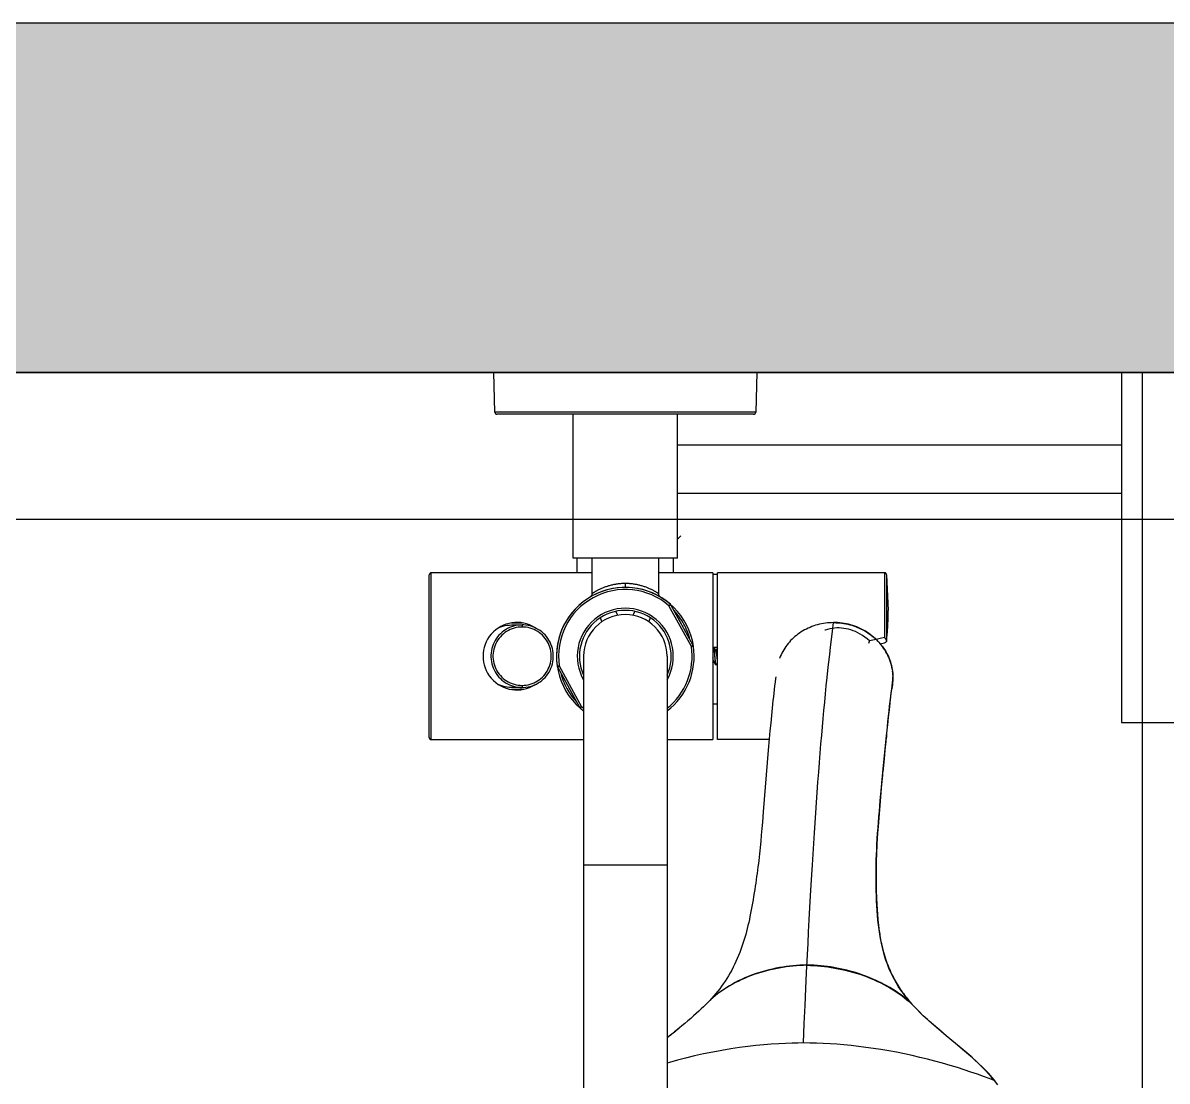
# Model space of a CAD drawing. Header units: millimetres. Extents: x 2925 to 3308, y 7144 to 7335.
# Drawn here: x 2954.44 to 2960.98, y 7315.5 to 7321.55 of the extents above; entities that cross this region are included whole.
import ezdxf

# ---------------------------------------------------------------- set-up
doc = ezdxf.new("R2010")
doc.units = ezdxf.units.MM
doc.header["$LTSCALE"] = 0.3
doc.linetypes.add('ACAD_ISO02W100', pattern=[15, 12, -3])
for name, color, linetype in [('floorhatch', 7, 'Continuous'), ('furniture', 6, 'Continuous'), ('wall', 50, 'Continuous'), ('wall2', 50, 'Continuous'), ('wallhatch', 7, 'Continuous')]:
    doc.layers.add(name, color=color, linetype=linetype)

msp = doc.modelspace()

# ---------------------------------------------------------------- hatches: boundary and pattern name
at = {"layer": 'floorhatch'}
h = msp.add_hatch(dxfattribs=at)
h.set_pattern_fill('ANSI37', color=9, scale=4, angle=45)
h.set_pattern_definition([(90, (2948.135, 7318.7), (-12.7, 0), []), (180, (2948.135, 7318.7), (-9e-16, -12.7), [])])
h.paths.add_polyline_path([(2948.1347, 7319.547), (2991.1347, 7319.547), (2991.1347, 7278.547), (2948.1347, 7278.547)])
h.paths.add_polyline_path([(2949.8383, 7293.3891), (2949.8442, 7293.1132), (2949.862, 7292.8382), (2949.8916, 7292.5654), (2949.9328, 7292.2956), (2949.9856, 7292.0299), (2950.0497, 7291.7694), (2950.1249, 7291.5148), (2950.2109, 7291.2673), (2950.3074, 7291.0278), (2950.414, 7290.7971), (2950.5303, 7290.576), (2950.6559, 7290.3656), (2950.7903, 7290.1664), (2950.9331, 7289.9793), (2951.0836, 7289.805), (2951.2413, 7289.6441), (2951.4056, 7289.4972), (2951.576, 7289.3649), (2951.7517, 7289.2477), (2951.9322, 7289.1459), (2952.1166, 7289.0601), (2952.3044, 7288.9904), (2952.4949, 7288.9373), (2952.6873, 7288.9008), (2952.8809, 7288.8811), (2953.075, 7288.8783), (2953.2688, 7288.8923), (2953.4617, 7288.9232), (2953.6529, 7288.9709), (2953.8417, 7289.035), (2954.0274, 7289.1155), (2954.2092, 7289.212), (2954.3866, 7289.3241), (2954.5588, 7289.4515), (2954.7252, 7289.5936), (2954.8852, 7289.7498), (2955.0382, 7289.9198), (2955.1836, 7290.1027), (2955.3208, 7290.2979), (2955.4494, 7290.5047), (2955.5689, 7290.7223), (2955.6788, 7290.9499), (2955.7787, 7291.1866), (2955.8682, 7291.4315), (2955.947, 7291.6838), (2956.0148, 7291.9425), (2956.0714, 7292.2066), (2956.1165, 7292.4751), (2956.15, 7292.747), (2956.1718, 7293.0214), (2956.1817, 7293.2971), (2956.1797, 7293.5732), (2956.1658, 7293.8485), (2956.1402, 7294.1222), (2956.1028, 7294.3931), (2956.0538, 7294.6603), (2955.9935, 7294.9227), (2955.9219, 7295.1793), (2955.8395, 7295.4292), (2955.7465, 7295.6716), (2955.6432, 7295.9053), (2955.5301, 7296.1297), (2955.4075, 7296.3437), (2955.276, 7296.5468), (2955.136, 7296.738), (2954.988, 7296.9166), (2954.8326, 7297.0821), (2954.6704, 7297.2337), (2954.502, 7297.3709), (2954.328, 7297.4932), (2954.1491, 7297.6002), (2953.9658, 7297.6914), (2953.7791, 7297.7664), (2953.5894, 7297.8251), (2953.3976, 7297.8672), (2953.2043, 7297.8925), (2953.0103, 7297.9009), (2952.8258, 7297.8933), (2952.642, 7297.8704), (2952.4595, 7297.8324), (2952.2788, 7297.7793), (2952.1005, 7297.7114), (2951.9254, 7297.6288), (2951.7539, 7297.5319), (2951.5867, 7297.421), (2951.4243, 7297.2965), (2951.2672, 7297.1587), (2951.1161, 7297.0082), (2950.9713, 7296.8454), (2950.8335, 7296.6709), (2950.703, 7296.4853), (2950.5804, 7296.2893), (2950.4659, 7296.0834), (2950.3601, 7295.8684), (2950.2632, 7295.645), (2950.1756, 7295.414), (2950.0977, 7295.1762), (2950.0295, 7294.9322), (2949.9715, 7294.6831), (2949.9238, 7294.4296), (2949.8864, 7294.1726), (2949.8597, 7293.9129), (2949.8436, 7293.6515)], flags=0)
at = {"layer": 'wallhatch', "linetype": 'Continuous'}
h = msp.add_hatch(color=8, dxfattribs=at)
h.dxf.hatch_style = 1
h.paths.add_polyline_path([(2960.1347, 7278.547), (2960.1347, 7276.547), (2946.1347, 7276.547), (2946.1347, 7321.547), (3010.1347, 7321.547), (3010.1347, 7319.547), (2993.1347, 7319.547), (2993.1113, 7311.5471), (2991.1347, 7311.5529), (2991.1347, 7319.547), (2948.1347, 7319.547), (2948.1347, 7278.547)])
h.paths.add_polyline_path([(2951.1347, 7201.547), (2951.1347, 7199.547), (2948.1347, 7199.547), (2948.1347, 7158.547), (2951.1347, 7158.547), (2951.1569, 7156.5473), (2946.1354, 7156.4917), (2946.1347, 7201.547)])
h.paths.add_polyline_path([(2989.1347, 7215.547), (2991.1347, 7215.547), (2991.1347, 7201.547), (3005.1347, 7201.547), (3005.1347, 7199.547), (2991.1347, 7199.547), (2991.1347, 7196.547), (2989.1347, 7196.547), (2989.1347, 7199.547), (2979.1347, 7199.547), (2979.1347, 7201.547), (2989.1347, 7201.547)])
h.paths.add_polyline_path([(3070.1347, 7276.547), (3070.1347, 7278.547), (2993.1347, 7278.547), (2993.1347, 7286.547), (2991.1347, 7286.547), (2991.1347, 7278.547), (2980.1347, 7278.547), (2980.1347, 7276.547), (2989.1347, 7276.547), (2989.1347, 7260.547), (2991.1347, 7260.547), (2991.1347, 7276.547), (3066.1347, 7276.547), (3066.1347, 7260.547), (3068.1347, 7260.547), (3068.1347, 7276.547)])
edge = h.paths.add_edge_path()
edge.add_line((2991.1347, 7161.5469), (2989.1347, 7161.547))
edge.add_line((2989.1347, 7161.547), (2989.1347, 7158.5469))
edge.add_line((2989.1347, 7158.5469), (2988.1347, 7158.5469))
edge.add_line((2988.1347, 7158.5469), (2988.1347, 7156.547))
edge.add_line((2988.1347, 7156.547), (3111.1347, 7156.547))
edge.add_line((3111.1347, 7156.547), (3111.1347, 7321.547))
edge.add_line((3111.1347, 7321.547), (3081.1347, 7321.547))
edge.add_line((3081.1347, 7321.547), (3081.1347, 7319.547))
edge.add_line((3081.1347, 7319.547), (3109.1347, 7319.547))
edge.add_line((3109.1347, 7319.547), (3109.1347, 7201.547))
edge.add_line((3109.1347, 7201.547), (3106.1347, 7201.547))
edge.add_line((3106.1347, 7201.547), (3106.1347, 7199.547))
edge.add_line((3106.1347, 7199.547), (3109.1347, 7199.547))
edge.add_line((3109.1347, 7199.547), (3109.1347, 7158.547))
edge.add_line((3109.1347, 7158.547), (3068.1347, 7158.547))
edge.add_line((3068.1347, 7158.547), (3068.1347, 7160.547))
edge.add_line((3068.1347, 7160.547), (3066.1347, 7160.547))
edge.add_line((3066.1347, 7160.547), (3066.1347, 7158.547))
edge.add_line((3066.1347, 7158.547), (2991.1347, 7158.547))
edge.add_line((2991.1347, 7158.547), (2991.1349, 7161.5469))
at = {"layer": 'wallhatch'}
h = msp.add_hatch(color=8, dxfattribs=at)
h.dxf.hatch_style = 1
h.paths.add_polyline_path([(2968.1347, 7319.547), (2969.1347, 7319.547), (2969.1347, 7298.547), (2948.1347, 7298.547), (2948.1347, 7299.547), (2968.1347, 7299.547)], flags=17)
h.paths.add_polyline_path([(2968.1347, 7319.547), (2969.1347, 7319.547), (2969.1347, 7298.547), (2948.1347, 7298.547), (2948.1347, 7299.547), (2968.1347, 7299.547)], flags=17)
edge = h.paths.add_edge_path(flags=0)
edge.add_line((2969.1347, 7298.547), (2969.1347, 7319.547))

# ---------------------------------------------------------------- linework, layer by layer
at = {"color": 8, "linetype": 'Continuous'}
for p, q in [((2957.1366, 7319.547), (2958.6392, 7319.547)), ((2957.2376, 7318.116), (2957.2979, 7318.116)), ((2957.238, 7318.1041), (2957.2981, 7318.1041)), ((2957.2981, 7318.1041), (2957.2981, 7318.0922))]:
    msp.add_line(p, q, dxfattribs=at)
msp.add_lwpolyline([(2957.1633, 7318.0877), (2957.1648, 7318.0885), (2957.1765, 7318.0932), (2957.1884, 7318.0971), (2957.2006, 7318.1002), (2957.2129, 7318.1024), (2957.2254, 7318.1037), (2957.238, 7318.1041)], dxfattribs=at)
msp.add_arc((2956.7789, 7318.3903), 0.0119, 90, 180.00001, dxfattribs=at)
at = {"layer": 'furniture', "color": 6, "linetype": 'ACAD_ISO02W100'}
for p, q in [((2957.1426, 7319.3201), (2957.1366, 7319.547)), ((2958.6392, 7319.547), (2958.6332, 7319.3201)), ((2958.6332, 7319.3201), (2957.1426, 7319.3201)), ((2958.6213, 7319.3085), (2957.1545, 7319.3085)), ((2957.5898, 7318.4857), (2957.5898, 7319.3085)), ((2958.186, 7318.4857), (2958.186, 7319.3085)), ((2958.186, 7318.5966), (2958.1913, 7318.6009)), ((2958.1913, 7318.6009), (2958.1984, 7318.6068)), ((2958.1984, 7318.6068), (2958.2055, 7318.6128)), ((2958.186, 7318.4857), (2957.5898, 7318.4857)), ((2957.6136, 7318.4022), (2957.6136, 7318.4857)), ((2957.6971, 7318.4857), (2957.6971, 7318.2832)), ((2958.0787, 7318.2832), (2958.0787, 7318.4857)), ((2958.1622, 7318.4857), (2958.1622, 7318.4022)), ((2956.7669, 7317.4602), (2956.7669, 7318.3903)), ((2956.7789, 7317.4483), (2956.7789, 7318.4022)), ((2957.6971, 7318.4022), (2956.7789, 7318.4022)), ((2958.3887, 7318.4022), (2958.0787, 7318.4022)), ((2958.3887, 7318.4022), (2958.3887, 7317.4483)), ((2958.3887, 7318.3939), (2958.4149, 7318.3939)), ((2958.4149, 7317.4483), (2958.4149, 7318.4022)), ((2959.3695, 7318.4022), (2958.4149, 7318.4022)), ((2959.3695, 7318.4022), (2959.3695, 7318.0316)), ((2959.3814, 7318.3909), (2959.3814, 7318.0195)), ((2959.3814, 7318.3909), (2959.3892, 7318.187)), ((2957.8879, 7318.3426), (2957.8879, 7318.3188)), ((2957.6971, 7318.2832), (2957.6981, 7318.2838)), ((2957.6971, 7318.2832), (2957.6971, 7318.2832)), ((2957.6981, 7318.2838), (2957.7001, 7318.2852)), ((2957.7001, 7318.2852), (2957.7021, 7318.2865)), ((2958.0711, 7318.2882), (2958.0737, 7318.2865)), ((2958.0737, 7318.2865), (2958.0757, 7318.2852)), ((2958.0757, 7318.2852), (2958.0777, 7318.2838)), ((2958.1375, 7318.2139), (2958.1479, 7318.2196)), ((2958.2654, 7317.9811), (2958.1375, 7318.2139)), ((2958.2758, 7317.9869), (2958.1479, 7318.2196)), ((2957.7544, 7318.1229), (2957.7451, 7318.1453)), ((2957.8333, 7318.1817), (2957.8425, 7318.1594)), ((2957.9332, 7318.1594), (2957.9425, 7318.1817)), ((2958.0307, 7318.1453), (2958.0214, 7318.1229)), ((2959.3893, 7318.1819), (2959.3892, 7318.187)), ((2959.3892, 7318.1281), (2959.3894, 7318.138)), ((2959.3895, 7318.1672), (2959.3895, 7318.172)), ((2959.3896, 7318.1576), (2959.3895, 7318.1672)), ((2959.3895, 7318.1429), (2959.3896, 7318.1528)), ((2959.0787, 7318.118), (2959.0785, 7318.1179)), ((2959.2796, 7317.9999), (2959.281, 7318.0057)), ((2959.3118, 7318.0193), (2959.283, 7318.0132)), ((2959.3695, 7318.0316), (2959.3118, 7318.0193)), ((2959.3446, 7317.9969), (2959.3696, 7318.002)), ((2959.3807, 7318.0142), (2959.3809, 7318.0136)), ((2959.3809, 7318.0136), (2959.381, 7318.0148)), ((2959.381, 7318.0148), (2959.3811, 7318.0149)), ((2958.2758, 7317.9869), (2958.2654, 7317.9811)), ((2958.2654, 7317.9811), (2958.2665, 7317.9813)), ((2958.2665, 7317.9813), (2958.2695, 7317.9818)), ((2958.2695, 7317.9818), (2958.2727, 7317.9822)), ((2958.3918, 7317.9749), (2958.3887, 7317.9696)), ((2958.3918, 7317.9747), (2958.3887, 7317.9747)), ((2958.3947, 7317.9753), (2958.3923, 7317.9753)), ((2958.3931, 7317.9742), (2958.3935, 7317.9729)), ((2958.3971, 7317.9716), (2958.3952, 7317.9749)), ((2958.4149, 7317.9747), (2958.3952, 7317.9747)), ((2958.3963, 7317.9503), (2958.3971, 7317.9407)), ((2958.4062, 7317.9561), (2958.3971, 7317.9716)), ((2958.3971, 7317.9407), (2958.3983, 7317.9252)), ((2958.3995, 7317.9407), (2958.3987, 7317.9503)), ((2958.4018, 7317.9098), (2958.3995, 7317.9407)), ((2958.4059, 7317.9582), (2958.4054, 7317.9574)), ((2958.4149, 7317.9736), (2958.4059, 7317.9582)), ((2958.4125, 7317.9165), (2958.4105, 7317.9329)), ((2957.5, 7317.8636), (2957.5104, 7317.8694)), ((2957.5064, 7317.8688), (2957.5024, 7317.8682)), ((2957.5104, 7317.8694), (2957.6383, 7317.6366)), ((2957.6494, 7317.9252), (2957.6494, 7308.3853)), ((2958.1264, 7317.9252), (2958.1264, 7308.3853)), ((2958.3887, 7317.885), (2958.3935, 7317.8931)), ((2958.3927, 7317.8944), (2958.4017, 7317.8791)), ((2958.3983, 7317.9252), (2958.3995, 7317.9098)), ((2958.3995, 7317.9098), (2958.4003, 7317.9002)), ((2958.4017, 7317.8791), (2958.4037, 7317.8756)), ((2958.4026, 7317.9002), (2958.4018, 7317.9098)), ((2958.4066, 7317.8752), (2958.4042, 7317.8752)), ((2958.4058, 7317.8763), (2958.4054, 7317.8776)), ((2958.4071, 7317.8756), (2958.4149, 7317.889)), ((2957.5, 7317.8636), (2957.6278, 7317.6309)), ((2959.0415, 7317.8026), (2959.0481, 7317.8624)), ((2959.4173, 7317.8072), (2959.4131, 7317.7727)), ((2959.417, 7317.8178), (2959.4173, 7317.8072)), ((2959.4174, 7317.8074), (2959.4173, 7317.8072)), ((2959.4174, 7317.7993), (2959.4174, 7317.8074)), ((2957.2979, 7317.7345), (2957.2376, 7317.7345)), ((2957.2981, 7317.7464), (2957.238, 7317.7464)), ((2957.2981, 7317.7583), (2957.2981, 7317.7464)), ((2959.414, 7317.7585), (2959.414, 7317.7585)), ((2957.6383, 7317.6366), (2957.6278, 7317.6309)), ((2958.4149, 7317.6501), (2958.3887, 7317.6501)), ((2958.7271, 7317.629), (2958.7228, 7317.5865)), ((2958.7186, 7317.5426), (2958.7145, 7317.4982)), ((2958.7228, 7317.5865), (2958.7186, 7317.5426)), ((2958.7145, 7317.4982), (2958.7105, 7317.4537)), ((2959.3814, 7317.4796), (2959.3814, 7317.4596)), ((2956.7789, 7317.4483), (2957.6494, 7317.4483)), ((2958.1264, 7317.4483), (2958.3887, 7317.4483)), ((2958.71, 7317.4483), (2958.4149, 7317.4483)), ((2958.7105, 7317.4537), (2958.7048, 7317.3879)), ((2959.3712, 7317.3774), (2959.3786, 7317.4519)), ((2958.7048, 7317.3879), (2958.6763, 7317.0347)), ((2959.3599, 7317.261), (2959.3712, 7317.3774)), ((2959.3576, 7317.2464), (2959.3507, 7317.1706)), ((2959.3511, 7317.1726), (2959.3555, 7317.2227)), ((2959.3519, 7317.1767), (2959.3599, 7317.261)), ((2959.3603, 7317.2753), (2959.3555, 7317.2227)), ((2959.3507, 7317.1706), (2959.3399, 7317.046)), ((2959.3449, 7317.1002), (2959.3511, 7317.1726)), ((2959.3397, 7317.0398), (2959.3449, 7317.1002)), ((2958.6763, 7317.0347), (2958.6715, 7316.9768)), ((2959.3399, 7317.046), (2959.3361, 7317.0001)), ((2958.6715, 7316.9768), (2958.6684, 7316.9394)), ((2959.3325, 7316.9518), (2959.3299, 7316.9155)), ((2959.3361, 7317.0001), (2959.3325, 7316.9518)), ((2958.6652, 7316.9028), (2958.6619, 7316.8668)), ((2958.6684, 7316.9394), (2958.6652, 7316.9028)), ((2959.3299, 7316.9155), (2959.3276, 7316.8812)), ((2959.3248, 7316.8321), (2959.324, 7316.8148)), ((2959.3258, 7316.8505), (2959.3248, 7316.8321)), ((2959.3276, 7316.8812), (2959.3258, 7316.8505)), ((2959.3221, 7316.7671), (2959.3217, 7316.752)), ((2959.3226, 7316.7825), (2959.3221, 7316.7671)), ((2959.3233, 7316.7983), (2959.3226, 7316.7825)), ((2959.324, 7316.8148), (2959.3233, 7316.7983)), ((2957.6494, 7316.7328), (2958.1264, 7316.7328)), ((2959.3208, 7316.7044), (2959.3207, 7316.6862)), ((2959.321, 7316.7212), (2959.3208, 7316.7044)), ((2959.3213, 7316.7368), (2959.321, 7316.7212)), ((2959.3217, 7316.752), (2959.3213, 7316.7368)), ((2959.3207, 7316.6862), (2959.3207, 7316.6658)), ((2959.3207, 7316.6658), (2959.3209, 7316.6438)), ((2959.3209, 7316.6438), (2959.3212, 7316.6206)), ((2959.3212, 7316.6206), (2959.3217, 7316.5974)), ((2959.3217, 7316.5974), (2959.3223, 7316.5748)), ((2959.3223, 7316.5748), (2959.323, 7316.5533)), ((2959.323, 7316.5533), (2959.3237, 7316.5336)), ((2959.3237, 7316.5336), (2959.3246, 7316.5156)), ((2959.3246, 7316.5156), (2959.3255, 7316.499)), ((2959.3255, 7316.499), (2959.3264, 7316.4836)), ((2959.3264, 7316.4836), (2959.3273, 7316.4692)), ((2959.3273, 7316.4692), (2959.3283, 7316.4553)), ((2959.3283, 7316.4553), (2959.3294, 7316.4416)), ((2959.3294, 7316.4416), (2959.3306, 7316.4277)), ((2959.3306, 7316.4277), (2959.3319, 7316.4133)), ((2958.9196, 7316.0243), (2958.9237, 7316.1144)), ((2958.9152, 7315.9278), (2958.9196, 7316.0243)), ((2958.3553, 7315.9412), (2958.3469, 7315.932)), ((2958.3576, 7315.9436), (2958.3477, 7315.9335)), ((2958.3594, 7315.9454), (2958.3553, 7315.9412)), ((2958.367, 7315.9532), (2958.3576, 7315.9436)), ((2958.9107, 7315.8245), (2958.9152, 7315.9278)), ((2959.5201, 7315.9412), (2959.5296, 7315.932)), ((2959.523, 7315.9395), (2959.5207, 7315.9421)), ((2959.521, 7315.9417), (2959.5207, 7315.942)), ((2959.5212, 7315.9414), (2959.521, 7315.9417)), ((2959.5227, 7315.9398), (2959.523, 7315.9395)), ((2959.5227, 7315.9398), (2959.5268, 7315.9352)), ((2959.5259, 7315.9361), (2959.5299, 7315.9317)), ((2959.5279, 7315.934), (2959.5276, 7315.9343)), ((2959.5299, 7315.9317), (2959.5296, 7315.932)), ((2959.5514, 7315.9087), (2959.5296, 7315.932)), ((2959.5907, 7315.8696), (2959.5687, 7315.891)), ((2959.6143, 7315.8474), (2959.5907, 7315.8696)), ((2959.6396, 7315.8247), (2959.6143, 7315.8474)), ((2958.1393, 7315.7548), (2958.1761, 7315.7835)), ((2958.1696, 7315.7784), (2958.19, 7315.7946)), ((2958.1967, 7315.7999), (2958.1761, 7315.7835)), ((2958.9061, 7315.7135), (2958.9107, 7315.8245)), ((2959.6658, 7315.8017), (2959.6396, 7315.8247)), ((2958.1264, 7315.7448), (2958.152, 7315.7646)), ((2959.9925, 7315.5033), (2959.9962, 7315.4986)), ((2959.9962, 7315.4986), (2959.9967, 7315.498)), ((2959.9979, 7315.5002), (2959.9975, 7315.5007)), ((2960.0019, 7315.4953), (2959.9979, 7315.5002)), ((2960.0019, 7315.4953), (2960.0019, 7315.4953))]:
    msp.add_line(p, q, dxfattribs=at)
at = {"layer": 'furniture', "linetype": 'ACAD_ISO02W100'}
for points in [[(2960.7237, 7319.547), (2960.7237, 7317.547), (2965.7237, 7317.547), (2965.7237, 7319.547), (2960.7237, 7319.547)], [(2958.186, 7319.1331), (2960.7237, 7319.1331), (2960.7237, 7318.8561), (2958.186, 7318.8561)]]:
    msp.add_lwpolyline(points, dxfattribs=at)
at = {"layer": 'furniture', "color": 6, "linetype": 'ACAD_ISO02W100'}
for points in [[(2957.7021, 7318.2865), (2957.7047, 7318.2882), (2957.7062, 7318.2891), (2957.7078, 7318.2901), (2957.7096, 7318.2913), (2957.7115, 7318.2924), (2957.7136, 7318.2937), (2957.7158, 7318.295), (2957.7182, 7318.2964), (2957.7208, 7318.2979), (2957.7235, 7318.2994), (2957.7264, 7318.301), (2957.7294, 7318.3026), (2957.7326, 7318.3043), (2957.7359, 7318.306), (2957.7394, 7318.3077), (2957.743, 7318.3095), (2957.7468, 7318.3112), (2957.7506, 7318.313), (2957.7546, 7318.3148), (2957.7587, 7318.3165), (2957.7629, 7318.3182), (2957.7672, 7318.3199), (2957.7716, 7318.3216), (2957.776, 7318.3232), (2957.7806, 7318.3248), (2957.7852, 7318.3263), (2957.7898, 7318.3278), (2957.7945, 7318.3292), (2957.7993, 7318.3305), (2957.804, 7318.3318), (2957.8089, 7318.333), (2957.8137, 7318.3342), (2957.8186, 7318.3353), (2957.8235, 7318.3363), (2957.8284, 7318.3372), (2957.8333, 7318.3381), (2957.8382, 7318.3389), (2957.8432, 7318.3396), (2957.8481, 7318.3402), (2957.8531, 7318.3408), (2957.8581, 7318.3413), (2957.863, 7318.3417), (2957.868, 7318.342), (2957.873, 7318.3423), (2957.878, 7318.3425), (2957.8829, 7318.3426), (2957.8879, 7318.3426)], [(2957.8879, 7318.3426), (2957.8928, 7318.3426), (2957.8978, 7318.3425), (2957.9028, 7318.3423), (2957.9077, 7318.342), (2957.9127, 7318.3417), (2957.9177, 7318.3413), (2957.9227, 7318.3408), (2957.9276, 7318.3402), (2957.9326, 7318.3396), (2957.9375, 7318.3389), (2957.9425, 7318.3381), (2957.9474, 7318.3372), (2957.9523, 7318.3363), (2957.9572, 7318.3353), (2957.962, 7318.3342), (2957.9669, 7318.333), (2957.9717, 7318.3318), (2957.9765, 7318.3305), (2957.9812, 7318.3292), (2957.9859, 7318.3278), (2957.9906, 7318.3263), (2957.9952, 7318.3248), (2957.9997, 7318.3232), (2958.0042, 7318.3216), (2958.0085, 7318.3199), (2958.0128, 7318.3182), (2958.017, 7318.3165), (2958.0211, 7318.3148), (2958.0251, 7318.313), (2958.029, 7318.3112), (2958.0328, 7318.3095), (2958.0364, 7318.3077), (2958.0398, 7318.306), (2958.0432, 7318.3043), (2958.0464, 7318.3026), (2958.0494, 7318.301), (2958.0523, 7318.2994), (2958.055, 7318.2979), (2958.0575, 7318.2964), (2958.0599, 7318.295), (2958.0622, 7318.2937), (2958.0643, 7318.2924), (2958.0662, 7318.2913), (2958.068, 7318.2901), (2958.0696, 7318.2891), (2958.0711, 7318.2882)], [(2957.6971, 7318.2832), (2957.697, 7318.2812), (2957.6967, 7318.2791), (2957.6963, 7318.2771), (2957.6957, 7318.2752), (2957.6949, 7318.2733), (2957.694, 7318.2715), (2957.693, 7318.2698), (2957.6917, 7318.2681), (2957.6904, 7318.2666), (2957.6889, 7318.2652), (2957.6872, 7318.2639), (2957.6855, 7318.2627)], [(2958.0777, 7318.2838), (2958.0786, 7318.2832), (2958.0787, 7318.2832)], [(2958.0903, 7318.2627), (2958.0886, 7318.2638), (2958.087, 7318.2651), (2958.0855, 7318.2665), (2958.0841, 7318.268), (2958.0829, 7318.2696), (2958.0818, 7318.2713), (2958.0809, 7318.2732), (2958.0801, 7318.2751), (2958.0795, 7318.277), (2958.079, 7318.2791), (2958.0788, 7318.2811), (2958.0787, 7318.2832)], [(2958.1428, 7318.2201), (2958.1415, 7318.2185), (2958.1408, 7318.2177), (2958.14, 7318.2168), (2958.1392, 7318.2159), (2958.1383, 7318.2149), (2958.1375, 7318.2139)], [(2958.1453, 7318.2229), (2958.1453, 7318.2229), (2958.1451, 7318.2227), (2958.1449, 7318.2225), (2958.1446, 7318.2222), (2958.1443, 7318.2218), (2958.1439, 7318.2213), (2958.1434, 7318.2207), (2958.1428, 7318.2201)], [(2959.381, 7318.0148), (2959.3832, 7318.0338), (2959.385, 7318.0531), (2959.3866, 7318.0724), (2959.3878, 7318.0916), (2959.3887, 7318.1108), (2959.3893, 7318.1299), (2959.3896, 7318.149), (2959.3895, 7318.168), (2959.3892, 7318.1868)], [(2957.2981, 7318.1041), (2957.2857, 7318.1037), (2957.2734, 7318.1024), (2957.2612, 7318.1002), (2957.2492, 7318.0972), (2957.2373, 7318.0934), (2957.2257, 7318.0887), (2957.2145, 7318.0832), (2957.2037, 7318.0769), (2957.1933, 7318.0699), (2957.1836, 7318.0623), (2957.1743, 7318.0539), (2957.1657, 7318.045), (2957.1577, 7318.0354), (2957.1504, 7318.0253), (2957.1438, 7318.0147), (2957.138, 7318.0037), (2957.1329, 7317.9923), (2957.1286, 7317.9806), (2957.1252, 7317.9686), (2957.1226, 7317.9564), (2957.1209, 7317.9441), (2957.12, 7317.9316), (2957.12, 7317.9192), (2957.1209, 7317.9068), (2957.1226, 7317.8945), (2957.1251, 7317.8823), (2957.1285, 7317.8703), (2957.1327, 7317.8586), (2957.1377, 7317.8473), (2957.1435, 7317.8363), (2957.1501, 7317.8257), (2957.1573, 7317.8155), (2957.1653, 7317.806), (2957.1739, 7317.797), (2957.1831, 7317.7886), (2957.1929, 7317.7809), (2957.2032, 7317.7738), (2957.2141, 7317.7675), (2957.2254, 7317.7619), (2957.237, 7317.7572), (2957.2489, 7317.7533), (2957.2611, 7317.7503), (2957.2733, 7317.7481), (2957.2857, 7317.7468), (2957.2981, 7317.7464)], [(2957.2981, 7318.0922), (2957.2863, 7318.0918), (2957.2748, 7318.0905), (2957.2634, 7318.0885), (2957.2521, 7318.0857), (2957.2409, 7318.0821), (2957.2301, 7318.0777), (2957.2196, 7318.0725), (2957.2095, 7318.0666), (2957.1999, 7318.0601), (2957.1908, 7318.0529), (2957.1822, 7318.0452), (2957.1742, 7318.0368), (2957.1667, 7318.028), (2957.1599, 7318.0185), (2957.1538, 7318.0087), (2957.1483, 7317.9984), (2957.1436, 7317.9878), (2957.1396, 7317.9769), (2957.1365, 7317.9657), (2957.134, 7317.9543), (2957.1324, 7317.9429), (2957.1316, 7317.9313), (2957.1316, 7317.9197), (2957.1324, 7317.9082), (2957.1339, 7317.8967), (2957.1363, 7317.8854), (2957.1394, 7317.8742), (2957.1434, 7317.8633), (2957.148, 7317.8527), (2957.1534, 7317.8424), (2957.1595, 7317.8326), (2957.1663, 7317.8231), (2957.1737, 7317.8142), (2957.1817, 7317.8058), (2957.1903, 7317.798), (2957.1994, 7317.7908), (2957.2091, 7317.7842), (2957.2192, 7317.7782), (2957.2297, 7317.773), (2957.2406, 7317.7686), (2957.2518, 7317.7649), (2957.2632, 7317.762), (2957.2747, 7317.76), (2957.2863, 7317.7587), (2957.2981, 7317.7583)], [(2957.2981, 7317.7464), (2957.3078, 7317.7466), (2957.3201, 7317.7478), (2957.3324, 7317.7497), (2957.3446, 7317.7526), (2957.3565, 7317.7563), (2957.3682, 7317.7608), (2957.3796, 7317.7661), (2957.3905, 7317.7723), (2957.401, 7317.7792), (2957.411, 7317.7868), (2957.4205, 7317.7951), (2957.4293, 7317.8041), (2957.4376, 7317.8137), (2957.4451, 7317.8238), (2957.4519, 7317.8345), (2957.4579, 7317.8457), (2957.4631, 7317.8572), (2957.4675, 7317.8691), (2957.4711, 7317.8813), (2957.4738, 7317.8938), (2957.4755, 7317.9064), (2957.4764, 7317.919), (2957.4764, 7317.9318), (2957.4755, 7317.9444), (2957.4737, 7317.957), (2957.471, 7317.9695), (2957.4674, 7317.9816), (2957.463, 7317.9935), (2957.4578, 7318.0051), (2957.4517, 7318.0162), (2957.4449, 7318.0269), (2957.4374, 7318.0371), (2957.4292, 7318.0466), (2957.4203, 7318.0556), (2957.4108, 7318.0639), (2957.4008, 7318.0715), (2957.3903, 7318.0784), (2957.3793, 7318.0845), (2957.368, 7318.0898), (2957.3563, 7318.0943), (2957.3443, 7318.098), (2957.3322, 7318.1008), (2957.3199, 7318.1028), (2957.3075, 7318.1039), (2957.2981, 7318.1041)], [(2957.2981, 7317.7583), (2957.3098, 7317.7587), (2957.3213, 7317.76), (2957.3327, 7317.762), (2957.344, 7317.7648), (2957.3552, 7317.7684), (2957.366, 7317.7728), (2957.3765, 7317.778), (2957.3866, 7317.7839), (2957.3962, 7317.7904), (2957.4053, 7317.7975), (2957.4139, 7317.8053), (2957.4219, 7317.8136), (2957.4294, 7317.8225), (2957.4362, 7317.832), (2957.4423, 7317.8418), (2957.4478, 7317.8521), (2957.4525, 7317.8627), (2957.4565, 7317.8736), (2957.4596, 7317.8848), (2957.4621, 7317.8962), (2957.4637, 7317.9076), (2957.4645, 7317.9192), (2957.4645, 7317.9308), (2957.4637, 7317.9423), (2957.4622, 7317.9538), (2957.4598, 7317.9651), (2957.4567, 7317.9763), (2957.4527, 7317.9872), (2957.4481, 7317.9978), (2957.4427, 7318.008), (2957.4366, 7318.0179), (2957.4298, 7318.0274), (2957.4224, 7318.0363), (2957.4144, 7318.0447), (2957.4058, 7318.0525), (2957.3967, 7318.0597), (2957.387, 7318.0663), (2957.3769, 7318.0723), (2957.3664, 7318.0775), (2957.3555, 7318.0819), (2957.3443, 7318.0856), (2957.3329, 7318.0885), (2957.3214, 7318.0905), (2957.3098, 7318.0918), (2957.2981, 7318.0922)], [(2959.0785, 7318.1171), (2959.0668, 7318.1169), (2959.0552, 7318.1164), (2959.0437, 7318.1154), (2959.0321, 7318.1141), (2959.0207, 7318.1124), (2959.0093, 7318.1103), (2958.998, 7318.1079), (2958.9868, 7318.1051), (2958.9757, 7318.1019), (2958.9648, 7318.0984), (2958.954, 7318.0945), (2958.9434, 7318.0903), (2958.933, 7318.0857), (2958.9227, 7318.0808), (2958.9127, 7318.0755), (2958.9028, 7318.0699), (2958.8932, 7318.064), (2958.8837, 7318.0578), (2958.8746, 7318.0512), (2958.8657, 7318.0444), (2958.857, 7318.0373), (2958.8486, 7318.0299), (2958.8406, 7318.0222), (2958.8328, 7318.0143), (2958.8253, 7318.0061), (2958.8182, 7317.9977), (2958.8114, 7317.989), (2958.8049, 7317.9801), (2958.7987, 7317.971), (2958.793, 7317.9618), (2958.7875, 7317.9523), (2958.7825, 7317.9426), (2958.7778, 7317.9328), (2958.7734, 7317.9229), (2958.7695, 7317.9129)], [(2959.283, 7318.0132), (2959.2696, 7318.0245), (2959.2562, 7318.0348), (2959.2429, 7318.044), (2959.2295, 7318.0522), (2959.2162, 7318.0593), (2959.2029, 7318.0656), (2959.1897, 7318.071), (2959.1764, 7318.0756), (2959.1632, 7318.0794), (2959.15, 7318.0824), (2959.1369, 7318.0846), (2959.1237, 7318.0861), (2959.1104, 7318.0868), (2959.0971, 7318.0867), (2959.0837, 7318.0859), (2959.0703, 7318.0844), (2959.0569, 7318.082), (2959.0434, 7318.0789), (2959.0299, 7318.0749), (2959.0282, 7318.0743)], [(2959.0481, 7317.8624), (2959.0514, 7317.892), (2959.0563, 7317.9347), (2959.0613, 7317.9775), (2959.0666, 7318.0217), (2959.0723, 7318.0678), (2959.0785, 7318.1171)], [(2959.0785, 7318.1171), (2959.0785, 7318.1174), (2959.0786, 7318.1176), (2959.0786, 7318.1178), (2959.0786, 7318.1179), (2959.0787, 7318.118)], [(2959.0785, 7318.1171), (2959.0901, 7318.1169), (2959.1017, 7318.1164), (2959.1134, 7318.1154), (2959.1249, 7318.1141), (2959.1365, 7318.1124), (2959.1479, 7318.1103), (2959.1593, 7318.1079), (2959.1706, 7318.1051), (2959.1818, 7318.1019), (2959.1928, 7318.0984), (2959.2038, 7318.0945), (2959.2146, 7318.0903), (2959.2252, 7318.0857), (2959.2357, 7318.0807), (2959.246, 7318.0755), (2959.256, 7318.0699), (2959.2659, 7318.064), (2959.2755, 7318.0578), (2959.2849, 7318.0513), (2959.2941, 7318.0444), (2959.303, 7318.0373), (2959.3117, 7318.0299), (2959.32, 7318.0223), (2959.3281, 7318.0143), (2959.3359, 7318.0062), (2959.3434, 7317.9977), (2959.3506, 7317.9891), (2959.3574, 7317.9802), (2959.364, 7317.9711), (2959.3701, 7317.9618), (2959.3759, 7317.9523), (2959.3814, 7317.9427), (2959.3865, 7317.9329), (2959.3912, 7317.9229), (2959.3955, 7317.9128), (2959.3995, 7317.9026), (2959.403, 7317.8923), (2959.4062, 7317.8819), (2959.409, 7317.8714), (2959.4114, 7317.8608), (2959.4134, 7317.8501)], [(2959.3497, 7317.9908), (2959.3419, 7318.0002), (2959.3337, 7318.0093), (2959.3251, 7318.0181), (2959.3162, 7318.0266), (2959.307, 7318.0347), (2959.2975, 7318.0426), (2959.2876, 7318.0501), (2959.2775, 7318.0573), (2959.2671, 7318.0641), (2959.2564, 7318.0705), (2959.2454, 7318.0766), (2959.2343, 7318.0823), (2959.2229, 7318.0875), (2959.2114, 7318.0924), (2959.1996, 7318.0969), (2959.1877, 7318.1009), (2959.1756, 7318.1046), (2959.1634, 7318.1078), (2959.1511, 7318.1105), (2959.1388, 7318.1129), (2959.1263, 7318.1148), (2959.1137, 7318.1162), (2959.1012, 7318.1172), (2959.0886, 7318.1178), (2959.0787, 7318.118)], [(2959.3814, 7318.0195), (2959.3822, 7318.0269), (2959.383, 7318.0341), (2959.3838, 7318.0411), (2959.3844, 7318.0479), (2959.385, 7318.0545), (2959.3856, 7318.0609), (2959.3861, 7318.0672), (2959.3866, 7318.0734), (2959.387, 7318.0794)], [(2959.3873, 7318.0853), (2959.3877, 7318.091), (2959.388, 7318.0966)], [(2959.3885, 7318.1074), (2959.3887, 7318.1126), (2959.3889, 7318.1178)], [(2959.281, 7318.0057), (2959.2826, 7318.0117), (2959.283, 7318.0132)], [(2959.3695, 7318.0316), (2959.3706, 7318.0303), (2959.3716, 7318.0289), (2959.3727, 7318.0276), (2959.3737, 7318.0262), (2959.3746, 7318.0249), (2959.3756, 7318.0236), (2959.3764, 7318.0223), (2959.3772, 7318.0211), (2959.378, 7318.0198)], [(2959.3809, 7318.0136), (2959.3805, 7318.0118), (2959.3799, 7318.0101), (2959.379, 7318.0084), (2959.378, 7318.0069), (2959.3767, 7318.0056), (2959.3753, 7318.0044), (2959.3736, 7318.0034), (2959.3717, 7318.0026), (2959.3696, 7318.002)], [(2959.378, 7318.0198), (2959.3784, 7318.0191), (2959.3788, 7318.0183), (2959.3792, 7318.0176), (2959.3796, 7318.0169), (2959.3799, 7318.0162), (2959.3802, 7318.0155), (2959.3805, 7318.0149), (2959.3807, 7318.0142)], [(2959.3811, 7318.0156), (2959.3812, 7318.0162), (2959.3813, 7318.0169), (2959.3813, 7318.0175), (2959.3813, 7318.0182), (2959.3814, 7318.0189), (2959.3814, 7318.0195)], [(2958.2727, 7317.9822), (2958.274, 7317.9824), (2958.2745, 7317.9825), (2958.275, 7317.9826), (2958.2754, 7317.9826), (2958.2757, 7317.9826), (2958.276, 7317.9827), (2958.2763, 7317.9827), (2958.2765, 7317.9827), (2958.2767, 7317.9828), (2958.2769, 7317.9829), (2958.277, 7317.9829), (2958.277, 7317.9829), (2958.2771, 7317.983), (2958.2771, 7317.983), (2958.2772, 7317.9829)], [(2958.3918, 7317.9749), (2958.3919, 7317.9751), (2958.3923, 7317.9753)], [(2958.3923, 7317.9753), (2958.3927, 7317.9751), (2958.3931, 7317.9742)], [(2958.3935, 7317.9729), (2958.3939, 7317.971), (2958.3943, 7317.9686), (2958.3947, 7317.9658), (2958.3951, 7317.9625), (2958.3955, 7317.9588), (2958.3959, 7317.9547), (2958.3963, 7317.9503)], [(2958.3952, 7317.9749), (2958.3951, 7317.9751), (2958.3947, 7317.9753)], [(2958.3987, 7317.9503), (2958.3983, 7317.9547), (2958.3979, 7317.9588), (2958.3975, 7317.9625), (2958.3971, 7317.9658), (2958.3967, 7317.9686), (2958.3963, 7317.971), (2958.3959, 7317.9729), (2958.3955, 7317.9742), (2958.3952, 7317.9749)], [(2958.4105, 7317.9329), (2958.41, 7317.9368), (2958.4095, 7317.9406), (2958.4089, 7317.9442), (2958.4084, 7317.9474), (2958.4079, 7317.9502), (2958.4074, 7317.9526), (2958.4069, 7317.9545), (2958.4064, 7317.9558), (2958.4062, 7317.9561)], [(2959.4133, 7317.8511), (2959.4111, 7317.8627), (2959.4084, 7317.8741), (2959.4053, 7317.8855), (2959.4017, 7317.8967), (2959.3977, 7317.9079), (2959.3932, 7317.9189), (2959.3882, 7317.9298), (2959.3828, 7317.9404), (2959.377, 7317.951), (2959.3708, 7317.9613), (2959.3642, 7317.9714), (2959.3571, 7317.9812), (2959.3497, 7317.9908)], [(2957.5024, 7317.8682), (2957.5017, 7317.8681), (2957.501, 7317.868), (2957.5005, 7317.8679), (2957.5, 7317.8679), (2957.4996, 7317.8678), (2957.4993, 7317.8678), (2957.499, 7317.8678), (2957.4988, 7317.8677), (2957.4987, 7317.8676), (2957.4986, 7317.8675), (2957.4986, 7317.8676)], [(2957.5104, 7317.8694), (2957.509, 7317.8692), (2957.5064, 7317.8688)], [(2958.3927, 7317.8944), (2958.3926, 7317.8946), (2958.3921, 7317.8959), (2958.3916, 7317.8977), (2958.3911, 7317.8999), (2958.3906, 7317.9027), (2958.3901, 7317.9058), (2958.3896, 7317.9093), (2958.389, 7317.9131), (2958.3887, 7317.9155)], [(2958.4003, 7317.9002), (2958.4007, 7317.8958), (2958.4011, 7317.8917), (2958.4015, 7317.888), (2958.4019, 7317.8847), (2958.4023, 7317.8819), (2958.4027, 7317.8795), (2958.403, 7317.8776), (2958.4034, 7317.8763), (2958.4037, 7317.8756)], [(2958.4054, 7317.8776), (2958.405, 7317.8795), (2958.4046, 7317.8819), (2958.4042, 7317.8847), (2958.4038, 7317.888), (2958.4034, 7317.8917), (2958.403, 7317.8958), (2958.4026, 7317.9002)], [(2958.4037, 7317.8756), (2958.4038, 7317.8754), (2958.4042, 7317.8752)], [(2958.4066, 7317.8752), (2958.4062, 7317.8754), (2958.4058, 7317.8763)], [(2958.4071, 7317.8756), (2958.407, 7317.8754), (2958.4068, 7317.8752), (2958.4066, 7317.8752)], [(2958.4149, 7317.9001), (2958.4145, 7317.9025), (2958.414, 7317.9055), (2958.4135, 7317.9089), (2958.413, 7317.9126), (2958.4125, 7317.9165)], [(2958.7481, 7317.8077), (2958.7466, 7317.797), (2958.7439, 7317.7762), (2958.7413, 7317.7552), (2958.7387, 7317.7342), (2958.7363, 7317.7132), (2958.7339, 7317.6922), (2958.7316, 7317.6712), (2958.7271, 7317.629)], [(2958.9237, 7316.1144), (2958.9289, 7316.22), (2958.932, 7316.2829), (2958.9355, 7316.3492), (2958.9391, 7316.4178), (2958.9429, 7316.4877), (2958.9467, 7316.5553), (2958.9503, 7316.6169), (2958.9537, 7316.6743), (2958.9572, 7316.7326), (2958.9609, 7316.7936), (2958.9648, 7316.8546), (2958.9686, 7316.9143), (2958.9725, 7316.9727), (2958.9764, 7317.0303), (2958.9804, 7317.0879), (2958.9846, 7317.1461), (2958.9888, 7317.2042), (2958.9931, 7317.2612), (2958.9974, 7317.3169), (2959.0017, 7317.3713), (2959.006, 7317.4238), (2959.0102, 7317.4734), (2959.0143, 7317.521), (2959.0185, 7317.5682), (2959.0228, 7317.6153), (2959.0273, 7317.6624), (2959.0319, 7317.7097), (2959.0367, 7317.7565), (2959.0415, 7317.8026)], [(2959.4173, 7317.8072), (2959.4173, 7317.7955), (2959.4168, 7317.7839), (2959.4158, 7317.7723), (2959.4144, 7317.7608), (2959.4111, 7317.7387)], [(2959.4133, 7317.8511), (2959.415, 7317.8394), (2959.4162, 7317.8287), (2959.4169, 7317.8188)], [(2959.4171, 7317.8163), (2959.4163, 7317.8279), (2959.415, 7317.8395)], [(2957.238, 7317.7464), (2957.2254, 7317.7468), (2957.213, 7317.7481), (2957.2008, 7317.7503), (2957.1887, 7317.7533), (2957.1768, 7317.7572), (2957.1652, 7317.7619), (2957.1632, 7317.7628)], [(2959.4131, 7317.7727), (2959.4086, 7317.7362), (2959.4042, 7317.6981), (2959.3997, 7317.659), (2959.3952, 7317.6188), (2959.3906, 7317.5773), (2959.386, 7317.5337), (2959.3811, 7317.4869), (2959.3761, 7317.4377), (2959.3712, 7317.3881), (2959.3664, 7317.3393), (2959.3593, 7317.264)], [(2959.3786, 7317.4519), (2959.3856, 7317.5202), (2959.3889, 7317.5517), (2959.3921, 7317.5819), (2959.3953, 7317.6109), (2959.3985, 7317.6388), (2959.4017, 7317.6657), (2959.4048, 7317.6915), (2959.408, 7317.7159), (2959.4111, 7317.7387)], [(2959.414, 7317.7585), (2959.4153, 7317.7674), (2959.4164, 7317.778), (2959.4171, 7317.7887), (2959.4174, 7317.7993)], [(2957.6305, 7317.6276), (2957.6306, 7317.6276), (2957.6308, 7317.6279), (2957.6311, 7317.6283), (2957.6315, 7317.6288), (2957.6321, 7317.6294)], [(2957.6321, 7317.6294), (2957.6335, 7317.6311), (2957.6344, 7317.6321), (2957.6353, 7317.6331), (2957.6363, 7317.6343), (2957.6372, 7317.6355), (2957.6383, 7317.6366)], [(2959.344, 7317.0902), (2959.3478, 7317.1324), (2959.3519, 7317.1767)], [(2959.521, 7315.9417), (2959.507, 7315.9581), (2959.4919, 7315.9766), (2959.4773, 7315.9957), (2959.4633, 7316.0151), (2959.4501, 7316.035), (2959.4376, 7316.0555), (2959.4258, 7316.0764), (2959.4146, 7316.0977), (2959.4043, 7316.1196), (2959.3946, 7316.1418), (2959.3857, 7316.1645), (2959.3775, 7316.1877), (2959.3699, 7316.2113), (2959.3631, 7316.2354), (2959.3569, 7316.2598), (2959.3513, 7316.2848), (2959.3463, 7316.3101), (2959.3419, 7316.3358), (2959.338, 7316.362), (2959.3347, 7316.3885), (2959.3319, 7316.4154), (2959.3295, 7316.4426), (2959.3274, 7316.4702), (2959.3257, 7316.4981), (2959.3243, 7316.5263), (2959.3231, 7316.5548), (2959.3222, 7316.5835), (2959.3216, 7316.6124), (2959.3211, 7316.6416), (2959.321, 7316.671), (2959.3211, 7316.7005), (2959.3215, 7316.7302), (2959.3222, 7316.7601), (2959.3233, 7316.7901), (2959.3246, 7316.8203), (2959.3262, 7316.8508), (2959.328, 7316.8816), (2959.33, 7316.9125), (2959.3322, 7316.9438), (2959.3346, 7316.9755), (2959.3371, 7317.0074), (2959.3397, 7317.0398)], [(2958.6619, 7316.8668), (2958.6584, 7316.8312), (2958.6566, 7316.8132), (2958.6547, 7316.7949), (2958.6526, 7316.7763), (2958.6505, 7316.7577), (2958.6483, 7316.739), (2958.6459, 7316.72), (2958.6435, 7316.7011), (2958.641, 7316.6827), (2958.6385, 7316.6647), (2958.6359, 7316.6466), (2958.6332, 7316.6281), (2958.6304, 7316.6094), (2958.6275, 7316.5904), (2958.6245, 7316.5712), (2958.6213, 7316.5519), (2958.6181, 7316.5325), (2958.6147, 7316.5131), (2958.6113, 7316.4937), (2958.6077, 7316.4746), (2958.6041, 7316.4559), (2958.6004, 7316.4377), (2958.5967, 7316.42), (2958.5929, 7316.4026), (2958.5889, 7316.3854), (2958.5848, 7316.3683), (2958.5804, 7316.3513), (2958.5758, 7316.3343), (2958.571, 7316.3173), (2958.5658, 7316.3), (2958.5602, 7316.2825), (2958.5544, 7316.2652), (2958.5483, 7316.2479), (2958.5418, 7316.2306), (2958.535, 7316.2135), (2958.5279, 7316.1965), (2958.5204, 7316.1797), (2958.5126, 7316.1631), (2958.5045, 7316.1467), (2958.496, 7316.1304), (2958.4871, 7316.1143), (2958.4778, 7316.0984), (2958.4681, 7316.0826), (2958.4582, 7316.0673), (2958.448, 7316.0523), (2958.4377, 7316.0379), (2958.4272, 7316.0239), (2958.4165, 7316.0102), (2958.4054, 7315.9967), (2958.394, 7315.9833), (2958.3822, 7315.97), (2958.3702, 7315.9569), (2958.3594, 7315.9454)], [(2959.3319, 7316.4133), (2959.3327, 7316.4057), (2959.3335, 7316.398), (2959.3344, 7316.39), (2959.3354, 7316.3817), (2959.3364, 7316.3731), (2959.3376, 7316.3643), (2959.3388, 7316.3553), (2959.3401, 7316.3461), (2959.3416, 7316.3365), (2959.3432, 7316.3266), (2959.345, 7316.3164), (2959.347, 7316.3057), (2959.3491, 7316.2945), (2959.3516, 7316.2827), (2959.3542, 7316.2707), (2959.3571, 7316.2583), (2959.3603, 7316.2456), (2959.3636, 7316.233), (2959.3671, 7316.2204), (2959.3709, 7316.2078), (2959.3748, 7316.1955), (2959.3789, 7316.1833), (2959.3831, 7316.1714), (2959.3874, 7316.1599), (2959.3917, 7316.1487), (2959.3962, 7316.1378), (2959.4007, 7316.1272), (2959.4054, 7316.1169), (2959.4101, 7316.1069), (2959.4149, 7316.097), (2959.4199, 7316.0873), (2959.425, 7316.0777), (2959.4302, 7316.0682), (2959.4355, 7316.0589), (2959.441, 7316.0496), (2959.4467, 7316.0404), (2959.4525, 7316.0312), (2959.4585, 7316.0221), (2959.4646, 7316.0132), (2959.4709, 7316.0044), (2959.4772, 7315.9957), (2959.4836, 7315.9872), (2959.49, 7315.979), (2959.4964, 7315.9709), (2959.5027, 7315.9632), (2959.5088, 7315.9558), (2959.5149, 7315.9488), (2959.5207, 7315.9421)], [(2958.9259, 7316.1596), (2958.9056, 7316.159), (2958.8855, 7316.1581), (2958.8657, 7316.1567), (2958.8462, 7316.155), (2958.8269, 7316.153), (2958.8076, 7316.1505), (2958.788, 7316.1476), (2958.7684, 7316.1443), (2958.7487, 7316.1406), (2958.7291, 7316.1365), (2958.7096, 7316.1319), (2958.6899, 7316.1268), (2958.6699, 7316.1212), (2958.6499, 7316.1151), (2958.6299, 7316.1084), (2958.6097, 7316.1012), (2958.5897, 7316.0933), (2958.5703, 7316.0852), (2958.5516, 7316.0767)], [(2958.9258, 7316.1575), (2958.9054, 7316.1569), (2958.8853, 7316.156), (2958.8654, 7316.1546), (2958.8458, 7316.1529), (2958.8265, 7316.1508), (2958.8071, 7316.1484), (2958.7874, 7316.1455), (2958.7677, 7316.1422), (2958.748, 7316.1384), (2958.7284, 7316.1343), (2958.7087, 7316.1297), (2958.6889, 7316.1246), (2958.6689, 7316.119), (2958.6489, 7316.1129), (2958.6287, 7316.1062), (2958.6085, 7316.0989), (2958.5884, 7316.0911), (2958.5689, 7316.0829)], [(2958.9258, 7316.1575), (2958.9462, 7316.1569), (2958.9664, 7316.156), (2958.9863, 7316.1546), (2959.006, 7316.1529), (2959.0255, 7316.1508), (2959.0452, 7316.1484), (2959.0651, 7316.1455), (2959.0851, 7316.1422), (2959.1052, 7316.1384), (2959.1253, 7316.1343), (2959.1453, 7316.1297), (2959.1657, 7316.1246), (2959.1863, 7316.119), (2959.207, 7316.1129), (2959.2278, 7316.1062), (2959.2489, 7316.0989), (2959.2699, 7316.0911), (2959.2902, 7316.0829), (2959.3099, 7316.0745), (2959.329, 7316.0657)], [(2959.3338, 7316.0651), (2959.317, 7316.073), (2959.2994, 7316.0808), (2959.2813, 7316.0884), (2959.2632, 7316.0955), (2959.2452, 7316.1021), (2959.2271, 7316.1084), (2959.209, 7316.1142), (2959.1908, 7316.1197), (2959.1726, 7316.1248), (2959.1541, 7316.1296), (2959.1352, 7316.1341), (2959.116, 7316.1383), (2959.0971, 7316.1421), (2959.0788, 7316.1453), (2959.0608, 7316.1482), (2959.0426, 7316.1508), (2959.0239, 7316.1531), (2959.005, 7316.1551), (2958.9857, 7316.1568), (2958.9661, 7316.1581), (2958.9462, 7316.159), (2958.9259, 7316.1596)], [(2958.5689, 7316.0829), (2958.5502, 7316.0745), (2958.532, 7316.0657), (2958.5145, 7316.0567), (2958.498, 7316.0478), (2958.4822, 7316.0387), (2958.4659, 7316.0288), (2958.4486, 7316.0177), (2958.4313, 7316.0058), (2958.4153, 7315.9941), (2958.4008, 7315.9828), (2958.3875, 7315.9717), (2958.3755, 7315.961), (2958.3648, 7315.9509), (2958.3594, 7315.9454)], [(2958.5516, 7316.0767), (2958.5335, 7316.068), (2958.516, 7316.059), (2958.4996, 7316.0501), (2958.4839, 7316.041), (2958.4676, 7316.0312), (2958.4504, 7316.02), (2958.4332, 7316.0082), (2958.4172, 7315.9964), (2958.4028, 7315.9851), (2958.3896, 7315.974), (2958.3776, 7315.9634), (2958.367, 7315.9532)], [(2959.329, 7316.0657), (2959.3476, 7316.0567), (2959.365, 7316.0478), (2959.3819, 7316.0387), (2959.3993, 7316.0288), (2959.4179, 7316.0177), (2959.4365, 7316.0058), (2959.4539, 7315.9941), (2959.4697, 7315.9828), (2959.4843, 7315.9717), (2959.4975, 7315.961), (2959.5095, 7315.9509), (2959.5201, 7315.9412)], [(2959.5276, 7315.9343), (2959.5186, 7315.943), (2959.5086, 7315.9522), (2959.4975, 7315.9618), (2959.4851, 7315.9719), (2959.4715, 7315.9824), (2959.4575, 7315.9926), (2959.4439, 7316.0021), (2959.4302, 7316.0112), (2959.4157, 7316.0204), (2959.3999, 7316.0299), (2959.3834, 7316.0394), (2959.3667, 7316.0485), (2959.3503, 7316.057), (2959.3338, 7316.0651)], [(2958.3477, 7315.9335), (2958.3353, 7315.9211), (2958.3221, 7315.9084), (2958.3082, 7315.8953), (2958.2935, 7315.8819), (2958.2782, 7315.8681), (2958.2622, 7315.8542), (2958.2455, 7315.8399), (2958.2281, 7315.8254), (2958.2101, 7315.8107), (2958.1967, 7315.7999)], [(2959.5687, 7315.891), (2959.5484, 7315.9118), (2959.5299, 7315.9317)], [(2959.795, 7315.6938), (2959.7224, 7315.7539), (2959.6978, 7315.7745), (2959.673, 7315.7956), (2959.6483, 7315.817), (2959.6236, 7315.839), (2959.5991, 7315.8616), (2959.575, 7315.8848), (2959.5514, 7315.9087)], [(2959.7754, 7315.7098), (2959.7212, 7315.7548), (2959.6931, 7315.7784), (2959.6658, 7315.8017)], [(2958.9061, 7315.7135), (2958.8747, 7315.7133), (2958.8406, 7315.7126), (2958.8039, 7315.7113), (2958.7643, 7315.7093), (2958.7223, 7315.7065), (2958.6787, 7315.7029), (2958.6339, 7315.6985), (2958.5878, 7315.6932), (2958.54, 7315.6869), (2958.4906, 7315.6795), (2958.44, 7315.6711), (2958.3884, 7315.6615), (2958.3356, 7315.6508), (2958.2828, 7315.6391), (2958.2322, 7315.6269), (2958.1859, 7315.6149), (2958.1413, 7315.6025), (2958.1264, 7315.5982)], [(2959.9967, 7315.498), (2959.9674, 7315.5097), (2959.935, 7315.5221), (2959.9001, 7315.5348), (2959.8634, 7315.5475), (2959.8254, 7315.5601), (2959.7856, 7315.5727), (2959.7438, 7315.5854), (2959.7008, 7315.5978), (2959.6574, 7315.6097), (2959.6144, 7315.6208), (2959.5715, 7315.6313), (2959.5279, 7315.6414), (2959.4832, 7315.651), (2959.4379, 7315.66), (2959.393, 7315.6683), (2959.3491, 7315.6757), (2959.3059, 7315.6825), (2959.2632, 7315.6885), (2959.2206, 7315.6939), (2959.1786, 7315.6986), (2959.1374, 7315.7026), (2959.0972, 7315.706), (2959.058, 7315.7087), (2959.0192, 7315.7108), (2958.9809, 7315.7123), (2958.9432, 7315.7132), (2958.9061, 7315.7135)], [(2959.9925, 7315.5033), (2959.9789, 7315.5198), (2959.9641, 7315.5367), (2959.948, 7315.554), (2959.9308, 7315.5718), (2959.9122, 7315.59), (2959.8924, 7315.6086), (2959.8715, 7315.6277), (2959.8494, 7315.6472), (2959.826, 7315.6673), (2959.8013, 7315.6882), (2959.7754, 7315.7098)], [(2959.9975, 7315.5007), (2959.9825, 7315.5186), (2959.9649, 7315.5383), (2959.9464, 7315.5578), (2959.927, 7315.5772), (2959.9067, 7315.5966), (2959.8856, 7315.6159), (2959.8638, 7315.6353), (2959.8414, 7315.6547), (2959.8185, 7315.6742), (2959.795, 7315.6938)], [(2959.9975, 7315.5007), (2959.9971, 7315.5012), (2959.9965, 7315.5017), (2959.9958, 7315.5022), (2959.9951, 7315.5026), (2959.9943, 7315.5029), (2959.9934, 7315.5031), (2959.9925, 7315.5033)], [(2960.0019, 7315.4953), (2960.0013, 7315.4959), (2960.0007, 7315.4965), (2960, 7315.4969), (2959.9993, 7315.4973), (2959.9985, 7315.4976), (2959.9976, 7315.4978), (2959.9967, 7315.498)], [(2959.9967, 7315.498), (2960.0149, 7315.474)]]:
    msp.add_lwpolyline(points, dxfattribs=at)
for centre, radius, start, end in [((2957.1545, 7319.3205), 0.0119, 181.5, 270), ((2958.6213, 7319.3205), 0.0119, 270, 358.5), ((2959.3695, 7318.3903), 0.0119, 2.79778, 90), ((2957.8879, 7317.9252), 0.3935, 49.14977, 188.42157), ((2957.8879, 7317.9252), 0.3935, 8.42159, 229.11699), ((2957.8879, 7317.9252), 0.3816, 49.14975, 188.4215), ((2957.8879, 7317.9252), 0.2743, 330.45855, 209.57503), ((2958.1375, 7318.2139), 0.0119, 28.78563, 49.14977), ((2957.8879, 7317.9252), 0.2623, 335.43768, 204.57725), ((2957.8879, 7317.9252), 0.2385, 0, 180), ((2957.8879, 7317.9252), 0.3816, 14.48115, 43.10579), ((2957.2678, 7317.9252), 0.1932, 57.43306, 302.55825), ((2957.8879, 7317.9252), 0.3935, 307.31047, 8.42157), ((2957.8879, 7317.9252), 0.3816, 308.68534, 8.42151), ((2958.2654, 7317.9811), 0.0119, 8.42393, 28.78563), ((2957.5104, 7317.8694), 0.0119, 188.42377, 208.78563), ((2957.8879, 7317.9252), 0.3816, 194.48115, 223.10579), ((2957.6383, 7317.6366), 0.0119, 208.78563, 229.14919), ((2957.8879, 7317.9252), 0.3935, 229.14975, 232.68737), ((2957.8879, 7317.9252), 0.3816, 229.14974, 231.30208), ((2949.8528, 7317.9252), 9.5399, 357.20222, 357.39443), ((2956.7789, 7317.4602), 0.0119, 179.99999, 270), ((2959.3695, 7317.4602), 0.0119, 320.42242, 357.20222)]:
    msp.add_arc(centre, radius, start, end, dxfattribs=at)
at = {"layer": 'wall'}
for points in [[(2951.1347, 7156.547), (2946.1347, 7156.547), (2946.1347, 7321.547), (3111.1347, 7321.547), (3111.1347, 7156.547), (2988.1347, 7156.547)], [(2948.1347, 7199.547), (2948.1347, 7158.547), (2951.1347, 7158.547), (2951.1347, 7156.547), (2946.1354, 7156.4917), (2946.1347, 7321.547), (3010.1347, 7321.547), (3010.1347, 7319.547), (2993.1347, 7319.547), (2993.1347, 7311.547), (2991.1347, 7311.5529)], [(2948.1347, 7278.547), (2948.1347, 7319.547), (2991.1347, 7319.547)], [(2991.1347, 7311.5529), (2991.1347, 7319.547), (2948.1347, 7319.547), (2948.1347, 7278.547), (2960.1347, 7278.547)], [(2960.1347, 7278.547), (2948.1347, 7278.547), (2948.1347, 7319.547), (2991.1347, 7319.547), (2991.1347, 7311.547)], [(2968.1347, 7305.547), (2968.1347, 7319.547), (2948.1347, 7319.547)]]:
    msp.add_lwpolyline(points, dxfattribs=at)
at = {"layer": 'wall2', "linetype": 'Continuous'}
msp.add_lwpolyline([(2960.1347, 7278.547), (2960.1347, 7276.547), (2946.1347, 7276.547), (2946.1347, 7321.547), (3010.1347, 7321.547), (3010.1347, 7319.547), (2993.1347, 7319.547), (2993.1113, 7311.5471), (2991.1347, 7311.5529), (2991.1347, 7319.547), (2948.1347, 7319.547), (2948.1347, 7278.547), (2960.1347, 7278.547)], dxfattribs=at)

doc.saveas('drawing.dxf')
